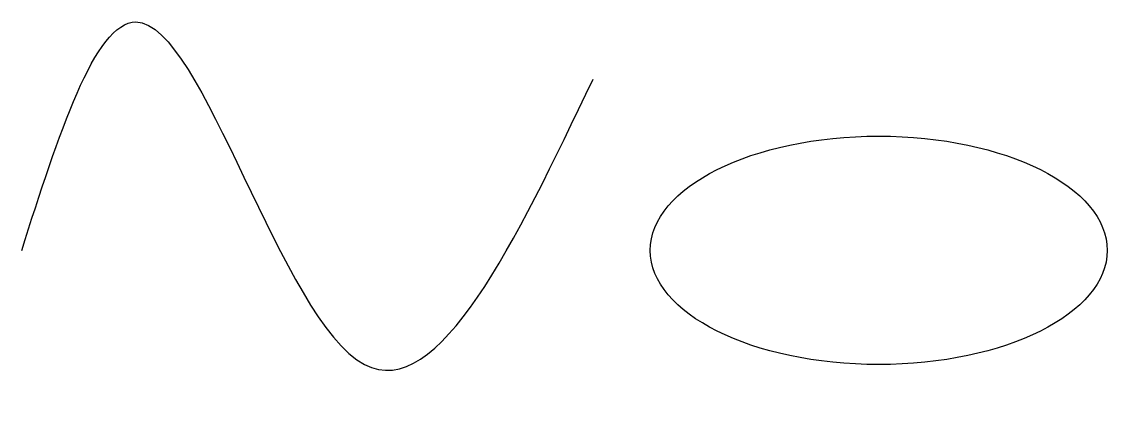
# Model space of a CAD drawing. Header units: metres. Extents: x 0 to 190, y -27 to 40.
import ezdxf

# ---------------------------------------------------------------- set-up
doc = ezdxf.new("R2010")
doc.units = ezdxf.units.M

msp = doc.modelspace()

# ---------------------------------------------------------------- linework, layer by layer
msp.add_ellipse((150, 0), major_axis=(40, 0), ratio=0.5)
msp.add_spline([(0, 0), (20, 40), (60, -20), (100, 30)], degree=3)

doc.saveas('drawing.dxf')
